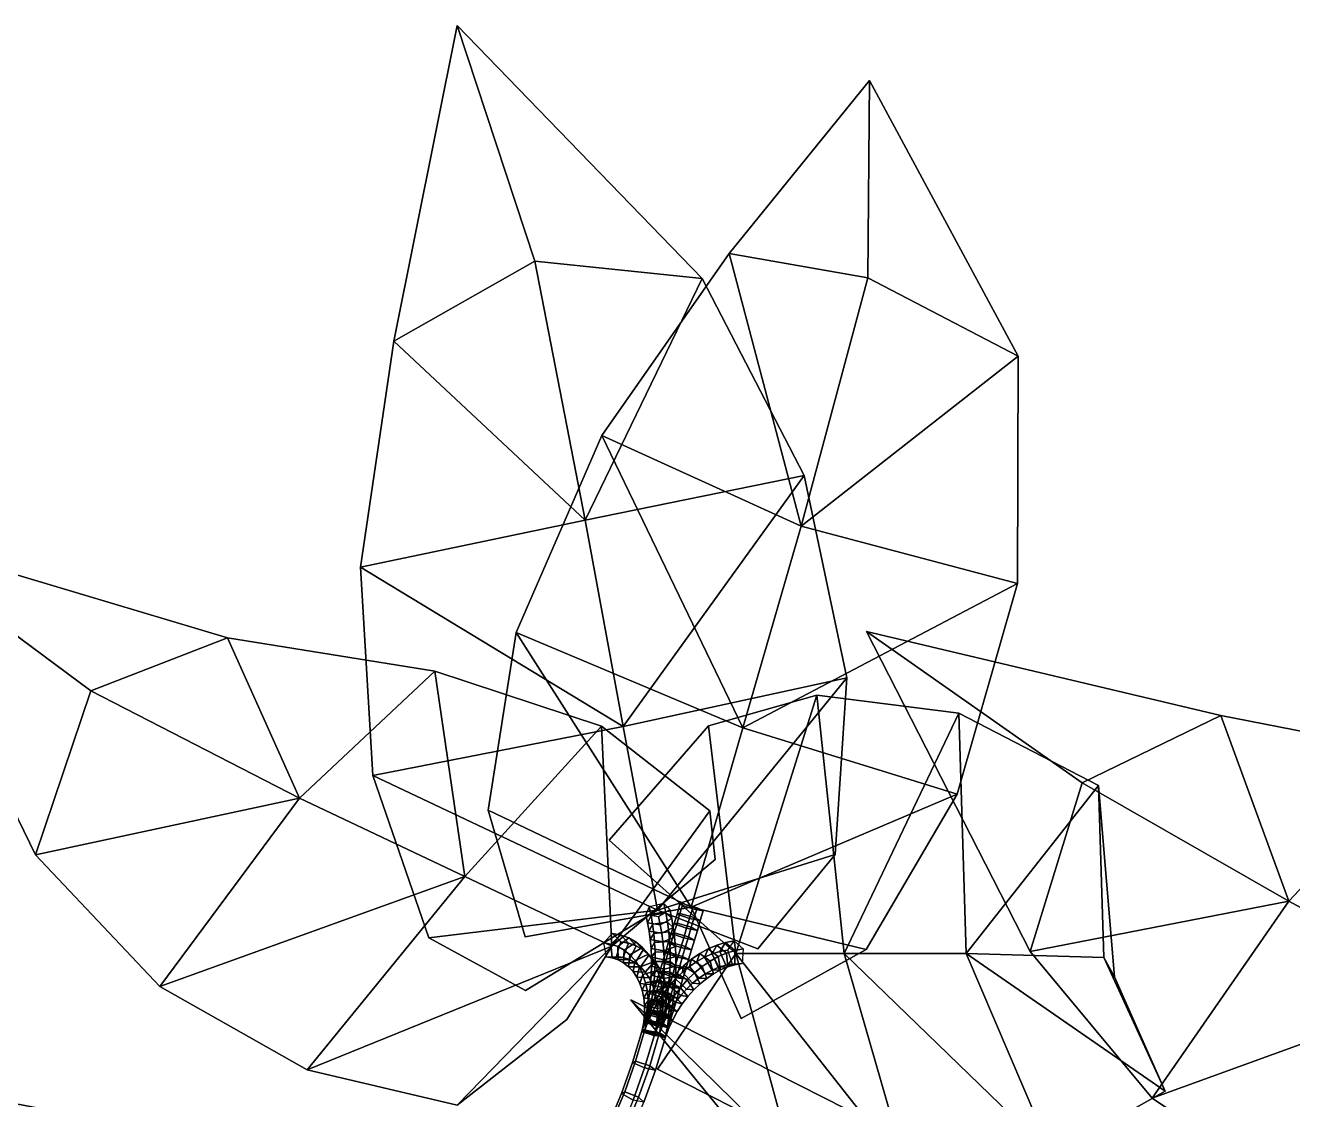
# Model space of a CAD drawing. Header units: metres. Extents: x -219 to 389, y -251 to 301.
# Drawn here: x 291.53 to 333.67, y -8.87 to 26.84 of the extents above; entities that cross this region are included whole.
import ezdxf

# ---------------------------------------------------------------- set-up
doc = ezdxf.new("R2010")
doc.units = ezdxf.units.M

msp = doc.modelspace()

# ---------------------------------------------------------------- linework, layer by layer
at = {"layer": 'Breeder_Leaf', "color": 3}
for points in [[(303.7785, 16.3461, 827.8901), (305.8876, 26.8389, 822.5728), (308.4679, 18.9995, 825.5256)], [(303.7785, 16.3461, 827.8901), (308.4679, 18.9995, 825.5256), (305.8876, 26.8389, 822.5728)], [(305.8876, 26.8389, 822.5728), (314.0344, 18.4225, 826.7437), (308.4679, 18.9995, 825.5256)], [(305.8876, 26.8389, 822.5728), (308.4679, 18.9995, 825.5256), (314.0344, 18.4225, 826.7437)], [(314.9283, 19.2554, 818.8758), (319.5945, 25.00522, 809.4956), (319.5358, 18.4436, 815.3073)], [(314.9283, 19.2554, 818.8758), (319.5358, 18.4436, 815.3073), (319.5945, 25.00522, 809.4956)], [(319.5945, 25.00522, 809.4956), (324.5415, 15.8378, 816.2844), (319.5358, 18.4436, 815.3073)], [(319.5945, 25.00522, 809.4956), (319.5358, 18.4436, 815.3073), (324.5415, 15.8378, 816.2844)], [(310.1415, 10.3914, 824.238), (303.7785, 16.3461, 827.8901), (308.4679, 18.9995, 825.5256)], [(310.1415, 10.3914, 824.238), (308.4679, 18.9995, 825.5256), (303.7785, 16.3461, 827.8901)], [(308.4679, 18.9995, 825.5256), (314.0344, 18.4225, 826.7437), (310.1415, 10.3914, 824.238)], [(308.4679, 18.9995, 825.5256), (310.1415, 10.3914, 824.238), (314.0344, 18.4225, 826.7437)], [(310.6967, 13.202, 821.0292), (314.9283, 19.2554, 818.8758), (317.3197, 10.1938, 817.6709)], [(310.6967, 13.202, 821.0292), (317.3197, 10.1938, 817.6709), (314.9283, 19.2554, 818.8758)], [(317.3197, 10.1938, 817.6709), (314.9283, 19.2554, 818.8758), (319.5358, 18.4436, 815.3073)], [(317.3197, 10.1938, 817.6709), (319.5358, 18.4436, 815.3073), (314.9283, 19.2554, 818.8758)], [(310.1415, 10.3914, 824.238), (314.0344, 18.4225, 826.7437), (317.4234, 11.8747, 824.9022)], [(310.1415, 10.3914, 824.238), (317.4234, 11.8747, 824.9022), (314.0344, 18.4225, 826.7437)], [(319.5358, 18.4436, 815.3073), (324.5415, 15.8378, 816.2844), (317.3197, 10.1938, 817.6709)], [(319.5358, 18.4436, 815.3073), (317.3197, 10.1938, 817.6709), (324.5415, 15.8378, 816.2844)], [(302.6713, 8.8301, 826.6774), (303.7785, 16.3461, 827.8901), (310.1415, 10.3914, 824.238)], [(302.6713, 8.8301, 826.6774), (310.1415, 10.3914, 824.238), (303.7785, 16.3461, 827.8901)], [(317.3197, 10.1938, 817.6709), (324.5415, 15.8378, 816.2844), (324.5158, 8.2894, 817.1632)], [(317.3197, 10.1938, 817.6709), (324.5158, 8.2894, 817.1632), (324.5415, 15.8378, 816.2844)], [(307.8476, 6.6586, 822.1202), (310.6967, 13.202, 821.0292), (315.3831, 3.4888, 819.1449)], [(307.8476, 6.6586, 822.1202), (315.3831, 3.4888, 819.1449), (310.6967, 13.202, 821.0292)], [(315.3831, 3.4888, 819.1449), (310.6967, 13.202, 821.0292), (317.3197, 10.1938, 817.6709)], [(315.3831, 3.4888, 819.1449), (317.3197, 10.1938, 817.6709), (310.6967, 13.202, 821.0292)], [(317.4234, 11.8747, 824.9022), (311.4112, 3.5311, 822.7538), (310.1415, 10.3914, 824.238)], [(317.4234, 11.8747, 824.9022), (310.1415, 10.3914, 824.238), (311.4112, 3.5311, 822.7538)], [(311.4112, 3.5311, 822.7538), (317.4234, 11.8747, 824.9022), (318.8418, 5.1548, 822.4122)], [(311.4112, 3.5311, 822.7538), (318.8418, 5.1548, 822.4122), (317.4234, 11.8747, 824.9022)], [(311.4112, 3.5311, 822.7538), (302.6713, 8.8301, 826.6774), (310.1415, 10.3914, 824.238)], [(311.4112, 3.5311, 822.7538), (310.1415, 10.3914, 824.238), (302.6713, 8.8301, 826.6774)], [(324.5158, 8.2894, 817.1632), (315.3831, 3.4888, 819.1449), (317.3197, 10.1938, 817.6709)], [(324.5158, 8.2894, 817.1632), (317.3197, 10.1938, 817.6709), (315.3831, 3.4888, 819.1449)], [(291.8701, -0.7359, 832.3632), (286.666, 9.9352, 833.7281), (293.7052, 4.7132, 833.6122)], [(291.8701, -0.7359, 832.3632), (293.7052, 4.7132, 833.6122), (286.666, 9.9352, 833.7281)], [(286.666, 9.9352, 833.7281), (298.2549, 6.4741, 836.6125), (293.7052, 4.7132, 833.6122)], [(286.666, 9.9352, 833.7281), (293.7052, 4.7132, 833.6122), (298.2549, 6.4741, 836.6125)], [(303.0839, 1.9054, 824.6767), (302.6713, 8.8301, 826.6774), (311.4112, 3.5311, 822.7538)], [(303.0839, 1.9054, 824.6767), (311.4112, 3.5311, 822.7538), (302.6713, 8.8301, 826.6774)], [(315.3831, 3.4888, 819.1449), (324.5158, 8.2894, 817.1632), (322.5163, 1.2805, 817.6589)], [(315.3831, 3.4888, 819.1449), (322.5163, 1.2805, 817.6589), (324.5158, 8.2894, 817.1632)], [(293.7052, 4.7132, 833.6122), (298.2549, 6.4741, 836.6125), (300.6485, 1.1443, 829.4157)], [(293.7052, 4.7132, 833.6122), (300.6485, 1.1443, 829.4157), (298.2549, 6.4741, 836.6125)], [(300.6485, 1.1443, 829.4157), (298.2549, 6.4741, 836.6125), (305.1473, 5.3687, 833.6088)], [(300.6485, 1.1443, 829.4157), (305.1473, 5.3687, 833.6088), (298.2549, 6.4741, 836.6125)], [(313.6662, -2.4726, 820.4716), (306.9159, 0.7477, 822.5975), (307.8476, 6.6586, 822.1202)], [(313.6662, -2.4726, 820.4716), (307.8476, 6.6586, 822.1202), (306.9159, 0.7477, 822.5975)], [(313.6662, -2.4726, 820.4716), (307.8476, 6.6586, 822.1202), (315.3831, 3.4888, 819.1449)], [(313.6662, -2.4726, 820.4716), (315.3831, 3.4888, 819.1449), (307.8476, 6.6586, 822.1202)], [(324.9369, -3.9489, 865.3333), (319.4962, 6.6897, 865.532), (326.6676, 1.656, 865.7924)], [(324.9369, -3.9489, 865.3333), (326.6676, 1.656, 865.7924), (319.4962, 6.6897, 865.532)], [(319.4962, 6.6897, 865.532), (331.2799, 3.8928, 868.3467), (326.6676, 1.656, 865.7924)], [(319.4962, 6.6897, 865.532), (326.6676, 1.656, 865.7924), (331.2799, 3.8928, 868.3467)], [(305.1473, 5.3687, 833.6088), (306.1426, -1.4538, 825.6816), (300.6485, 1.1443, 829.4157)], [(305.1473, 5.3687, 833.6088), (300.6485, 1.1443, 829.4157), (306.1426, -1.4538, 825.6816)], [(306.1426, -1.4538, 825.6816), (305.1473, 5.3687, 833.6088), (310.6807, 3.5444, 829.2015)], [(306.1426, -1.4538, 825.6816), (310.6807, 3.5444, 829.2015), (305.1473, 5.3687, 833.6088)], [(318.8418, 5.1548, 822.4122), (312.5435, -2.5735, 821.4501), (311.4112, 3.5311, 822.7538)], [(318.8418, 5.1548, 822.4122), (311.4112, 3.5311, 822.7538), (312.5435, -2.5735, 821.4501)], [(318.8418, 5.1548, 822.4122), (318.4542, -0.7252, 820.8676), (312.5435, -2.5735, 821.4501)], [(318.8418, 5.1548, 822.4122), (312.5435, -2.5735, 821.4501), (318.4542, -0.7252, 820.8676)], [(300.6485, 1.1443, 829.4157), (291.8701, -0.7359, 832.3632), (293.7052, 4.7132, 833.6122)], [(300.6485, 1.1443, 829.4157), (293.7052, 4.7132, 833.6122), (291.8701, -0.7359, 832.3632)], [(315.1572, -4.01572, 818.5531), (314.2406, 3.5482, 817.0031), (317.8403, 4.5738, 812.3101)], [(315.1572, -4.01572, 818.5531), (317.8403, 4.5738, 812.3101), (314.2406, 3.5482, 817.0031)], [(315.1572, -4.01572, 818.5531), (317.8403, 4.5738, 812.3101), (318.7533, -4.01784, 813.3266)], [(315.1572, -4.01572, 818.5531), (318.7533, -4.01784, 813.3266), (317.8403, 4.5738, 812.3101)], [(317.8403, 4.5738, 812.3101), (322.5664, 3.9716, 806.8855), (318.7533, -4.01784, 813.3266)], [(317.8403, 4.5738, 812.3101), (318.7533, -4.01784, 813.3266), (322.5664, 3.9716, 806.8855)], [(318.7533, -4.01784, 813.3266), (322.5664, 3.9716, 806.8855), (322.8117, -4.01583, 807.4607)], [(318.7533, -4.01784, 813.3266), (322.8117, -4.01583, 807.4607), (322.5664, 3.9716, 806.8855)], [(322.5664, 3.9716, 806.8855), (327.2113, 1.5736, 801.2409), (322.8117, -4.01583, 807.4607)], [(322.5664, 3.9716, 806.8855), (322.8117, -4.01583, 807.4607), (327.2113, 1.5736, 801.2409)], [(326.6676, 1.656, 865.7924), (331.2799, 3.8928, 868.3467), (333.5386, -2.2701, 861.801)], [(326.6676, 1.656, 865.7924), (333.5386, -2.2701, 861.801), (331.2799, 3.8928, 868.3467)], [(333.5386, -2.2701, 861.801), (331.2799, 3.8928, 868.3467), (338.0784, 2.5622, 865.2224)], [(333.5386, -2.2701, 861.801), (338.0784, 2.5622, 865.2224), (331.2799, 3.8928, 868.3467)], [(312.5435, -2.5735, 821.4501), (303.0839, 1.9054, 824.6767), (311.4112, 3.5311, 822.7538)], [(312.5435, -2.5735, 821.4501), (311.4112, 3.5311, 822.7538), (303.0839, 1.9054, 824.6767)], [(310.6807, 3.5444, 829.2015), (311.0331, -3.7748, 822.3733), (306.1426, -1.4538, 825.6816)], [(310.6807, 3.5444, 829.2015), (306.1426, -1.4538, 825.6816), (311.0331, -3.7748, 822.3733)], [(310.6807, 3.5444, 829.2015), (314.2831, 0.7273, 825.1768), (311.0331, -3.7748, 822.3733)], [(310.6807, 3.5444, 829.2015), (311.0331, -3.7748, 822.3733), (314.2831, 0.7273, 825.1768)], [(315.1572, -4.01572, 818.5531), (310.9461, -0.249, 818.4165), (314.2406, 3.5482, 817.0031)], [(315.1572, -4.01572, 818.5531), (314.2406, 3.5482, 817.0031), (310.9461, -0.249, 818.4165)], [(322.5163, 1.2805, 817.6589), (313.6662, -2.4726, 820.4716), (315.3831, 3.4888, 819.1449)], [(322.5163, 1.2805, 817.6589), (315.3831, 3.4888, 819.1449), (313.6662, -2.4726, 820.4716)], [(338.0784, 2.5622, 865.2224), (338.9533, -5.2066, 858.2041), (333.5386, -2.2701, 861.801)], [(338.0784, 2.5622, 865.2224), (333.5386, -2.2701, 861.801), (338.9533, -5.2066, 858.2041)], [(312.5435, -2.5735, 821.4501), (304.9445, -3.4905, 822.8177), (303.0839, 1.9054, 824.6767)], [(312.5435, -2.5735, 821.4501), (303.0839, 1.9054, 824.6767), (304.9445, -3.4905, 822.8177)], [(322.5163, 1.2805, 817.6589), (319.4817, -3.8828, 818.7734), (313.6662, -2.4726, 820.4716)], [(322.5163, 1.2805, 817.6589), (313.6662, -2.4726, 820.4716), (319.4817, -3.8828, 818.7734)], [(322.8117, -4.01583, 807.4607), (327.2113, 1.5736, 801.2409), (327.3876, -4.146, 799.8712)], [(322.8117, -4.01583, 807.4607), (327.3876, -4.146, 799.8712), (327.2113, 1.5736, 801.2409)], [(333.5386, -2.2701, 861.801), (324.9369, -3.9489, 865.3333), (326.6676, 1.656, 865.7924)], [(333.5386, -2.2701, 861.801), (326.6676, 1.656, 865.7924), (324.9369, -3.9489, 865.3333)], [(327.2113, 1.5736, 801.2409), (327.7419, -4.7851, 791.1362), (327.3876, -4.146, 799.8712)], [(327.2113, 1.5736, 801.2409), (327.3876, -4.146, 799.8712), (327.7419, -4.7851, 791.1362)], [(295.999, -5.1142, 827.5706), (291.8701, -0.7359, 832.3632), (300.6485, 1.1443, 829.4157)], [(295.999, -5.1142, 827.5706), (300.6485, 1.1443, 829.4157), (291.8701, -0.7359, 832.3632)], [(306.1426, -1.4538, 825.6816), (295.999, -5.1142, 827.5706), (300.6485, 1.1443, 829.4157)], [(306.1426, -1.4538, 825.6816), (300.6485, 1.1443, 829.4157), (295.999, -5.1142, 827.5706)], [(313.6662, -2.4726, 820.4716), (308.1472, -3.4624, 819.7639), (306.9159, 0.7477, 822.5975)], [(313.6662, -2.4726, 820.4716), (306.9159, 0.7477, 822.5975), (308.1472, -3.4624, 819.7639)], [(311.0331, -3.7748, 822.3733), (314.2831, 0.7273, 825.1768), (314.4599, -0.8865, 820.6288)], [(311.0331, -3.7748, 822.3733), (314.4599, -0.8865, 820.6288), (314.2831, 0.7273, 825.1768)], [(312.5435, -2.5735, 821.4501), (318.4542, -0.7252, 820.8676), (315.8865, -3.8606, 818.2413)], [(312.5435, -2.5735, 821.4501), (315.8865, -3.8606, 818.2413), (318.4542, -0.7252, 820.8676)], [(300.8997, -7.8759, 823.0449), (295.999, -5.1142, 827.5706), (306.1426, -1.4538, 825.6816)], [(300.8997, -7.8759, 823.0449), (306.1426, -1.4538, 825.6816), (295.999, -5.1142, 827.5706)], [(311.0331, -3.7748, 822.3733), (300.8997, -7.8759, 823.0449), (306.1426, -1.4538, 825.6816)], [(311.0331, -3.7748, 822.3733), (306.1426, -1.4538, 825.6816), (300.8997, -7.8759, 823.0449)], [(313.6662, -2.4726, 820.4716), (319.4817, -3.8828, 818.7734), (315.3251, -6.1787, 817.8944)], [(313.6662, -2.4726, 820.4716), (315.3251, -6.1787, 817.8944), (319.4817, -3.8828, 818.7734)], [(328.9961, -8.8179, 860.9739), (324.9369, -3.9489, 865.3333), (333.5386, -2.2701, 861.801)], [(328.9961, -8.8179, 860.9739), (333.5386, -2.2701, 861.801), (324.9369, -3.9489, 865.3333)], [(338.9533, -5.2066, 858.2041), (328.9961, -8.8179, 860.9739), (333.5386, -2.2701, 861.801)], [(338.9533, -5.2066, 858.2041), (333.5386, -2.2701, 861.801), (328.9961, -8.8179, 860.9739)], [(312.5435, -2.5735, 821.4501), (308.1575, -5.2491, 819.0955), (304.9445, -3.4905, 822.8177)], [(312.5435, -2.5735, 821.4501), (304.9445, -3.4905, 822.8177), (308.1575, -5.2491, 819.0955)], [(311.0331, -3.7748, 822.3733), (305.8838, -9.05663, 819.9147), (300.8997, -7.8759, 823.0449)], [(311.0331, -3.7748, 822.3733), (300.8997, -7.8759, 823.0449), (305.8838, -9.05663, 819.9147)], [(311.0331, -3.7748, 822.3733), (309.5325, -6.2075, 817.4978), (305.8838, -9.05663, 819.9147)], [(311.0331, -3.7748, 822.3733), (305.8838, -9.05663, 819.9147), (309.5325, -6.2075, 817.4978)], [(315.1572, -4.01572, 818.5531), (316.7928, -10.00413, 818.9479), (312.5469, -7.8619, 819.7867)], [(315.1572, -4.01572, 818.5531), (312.5469, -7.8619, 819.7867), (316.7928, -10.00413, 818.9479)], [(320.8367, -11.2359, 814.5614), (315.1572, -4.01572, 818.5531), (318.7533, -4.01784, 813.3266)], [(320.8367, -11.2359, 814.5614), (318.7533, -4.01784, 813.3266), (315.1572, -4.01572, 818.5531)], [(320.8367, -11.2359, 814.5614), (316.7928, -10.00413, 818.9479), (315.1572, -4.01572, 818.5531)], [(320.8367, -11.2359, 814.5614), (315.1572, -4.01572, 818.5531), (316.7928, -10.00413, 818.9479)], [(325.6717, -10.7066, 809.1105), (318.7533, -4.01784, 813.3266), (322.8117, -4.01583, 807.4607)], [(325.6717, -10.7066, 809.1105), (322.8117, -4.01583, 807.4607), (318.7533, -4.01784, 813.3266)], [(318.7533, -4.01784, 813.3266), (325.6717, -10.7066, 809.1105), (320.8367, -11.2359, 814.5614)], [(318.7533, -4.01784, 813.3266), (320.8367, -11.2359, 814.5614), (325.6717, -10.7066, 809.1105)], [(327.3876, -4.146, 799.8712), (329.4283, -8.5898, 802.8528), (322.8117, -4.01583, 807.4607)], [(327.3876, -4.146, 799.8712), (322.8117, -4.01583, 807.4607), (329.4283, -8.5898, 802.8528)], [(322.8117, -4.01583, 807.4607), (329.4283, -8.5898, 802.8528), (325.6717, -10.7066, 809.1105)], [(322.8117, -4.01583, 807.4607), (325.6717, -10.7066, 809.1105), (329.4283, -8.5898, 802.8528)], [(327.7419, -4.7851, 791.1362), (329.4283, -8.5898, 802.8528), (327.3876, -4.146, 799.8712)], [(327.7419, -4.7851, 791.1362), (327.3876, -4.146, 799.8712), (329.4283, -8.5898, 802.8528)], [(333.7917, -12.03244, 856.6388), (328.9961, -8.8179, 860.9739), (338.9533, -5.2066, 858.2041)], [(333.7917, -12.03244, 856.6388), (338.9533, -5.2066, 858.2041), (328.9961, -8.8179, 860.9739)]]:
    msp.add_3dface(points, dxfattribs=at)
at = {"layer": 'Breeder_Petiole', "color": 3}
for points in [[(312.3318, -2.7491, 820.9799), (312.2672, -2.4608, 821.1447), (312.1577, -2.7213, 821.5574), (312.2188, -2.9924, 821.402)], [(312.824, -2.6604, 820.977), (312.756, -2.3549, 821.1512), (312.2672, -2.4608, 821.1447), (312.3318, -2.7491, 820.9799)], [(313.0198, -2.848, 821.3972), (312.953, -2.549, 821.5679), (312.756, -2.3549, 821.1512), (312.824, -2.6604, 820.977)], [(313.2932, -2.6826, 820.1348), (313.39, -2.36, 820.1663), (313.2931, -2.3787, 820.6566), (313.1963, -2.7013, 820.6252)], [(313.1963, -2.7013, 820.6252), (313.2931, -2.3787, 820.6566), (313.7084, -2.5263, 820.893), (313.6116, -2.8489, 820.8616)], [(313.7692, -2.8185, 820.0637), (313.866, -2.4959, 820.0951), (313.39, -2.36, 820.1663), (313.2932, -2.6826, 820.1348)], [(313.6116, -2.8489, 820.8616), (313.7084, -2.5263, 820.893), (314.0678, -2.5999, 820.5407), (313.971, -2.9225, 820.5093)], [(313.971, -2.9225, 820.5093), (314.0678, -2.5999, 820.5407), (313.866, -2.4959, 820.0951), (313.7692, -2.8185, 820.0637)], [(312.2188, -2.9924, 821.402), (312.1577, -2.7213, 821.5574), (312.5777, -2.7789, 821.8228), (312.6401, -3.0564, 821.6639)], [(312.3842, -3.04456, 820.8236), (312.3318, -2.7491, 820.9799), (312.2188, -2.9924, 821.402), (312.2684, -3.2703, 821.2546)], [(312.8791, -2.9733, 820.8117), (312.824, -2.6604, 820.977), (312.3318, -2.7491, 820.9799), (312.3842, -3.04456, 820.8236)], [(312.6401, -3.0564, 821.6639), (312.5777, -2.7789, 821.8228), (312.953, -2.549, 821.5679), (313.0198, -2.848, 821.3972)], [(312.6907, -3.3407, 821.5132), (312.6401, -3.0564, 821.6639), (313.0198, -2.848, 821.3972), (313.0738, -3.1545, 821.2353)], [(313.0738, -3.1545, 821.2353), (313.0198, -2.848, 821.3972), (312.824, -2.6604, 820.977), (312.8791, -2.9733, 820.8117)], [(313.1964, -3.00529, 820.1034), (313.2932, -2.6826, 820.1348), (313.1963, -2.7013, 820.6252), (313.0995, -3.02397, 820.5938)], [(313.0995, -3.02397, 820.5938), (313.1963, -2.7013, 820.6252), (313.6116, -2.8489, 820.8616), (313.5148, -3.1716, 820.8301)], [(313.6724, -3.1411, 820.0322), (313.7692, -2.8185, 820.0637), (313.2932, -2.6826, 820.1348), (313.1964, -3.00529, 820.1034)], [(313.5148, -3.1716, 820.8301), (313.6116, -2.8489, 820.8616), (313.971, -2.9225, 820.5093), (313.8742, -3.2451, 820.4778)], [(313.8742, -3.2451, 820.4778), (313.971, -2.9225, 820.5093), (313.7692, -2.8185, 820.0637), (313.6724, -3.1411, 820.0322)], [(311.3312, -3.4015, 822.054), (311.0553, -3.3516, 822.322), (310.7568, -3.6622, 822.0679), (310.9981, -3.7032, 821.8345)], [(311.5863, -3.6685, 822.3913), (311.3233, -3.6219, 822.6465), (311.0553, -3.3516, 822.322), (311.3312, -3.4015, 822.054)], [(312.2684, -3.2703, 821.2546), (312.2188, -2.9924, 821.402), (312.6401, -3.0564, 821.6639), (312.6907, -3.3407, 821.5132)], [(312.424, -3.3464, 820.6762), (312.3842, -3.04456, 820.8236), (312.2684, -3.2703, 821.2546), (312.3063, -3.5542, 821.1157)], [(312.3063, -3.5542, 821.1157), (312.2684, -3.2703, 821.2546), (312.6907, -3.3407, 821.5132), (312.7294, -3.6314, 821.371)], [(312.4513, -3.6539, 820.538), (312.424, -3.3464, 820.6762), (312.3063, -3.5542, 821.1157), (312.3324, -3.8435, 820.9853)], [(312.9209, -3.2931, 820.6559), (312.8791, -2.9733, 820.8117), (312.3842, -3.04456, 820.8236), (312.424, -3.3464, 820.6762)], [(312.9494, -3.6189, 820.5099), (312.9209, -3.2931, 820.6559), (312.424, -3.3464, 820.6762), (312.4513, -3.6539, 820.538)], [(312.7294, -3.6314, 821.371), (312.6907, -3.3407, 821.5132), (313.0738, -3.1545, 821.2353), (313.1149, -3.4676, 821.0826)], [(313.1149, -3.4676, 821.0826), (313.0738, -3.1545, 821.2353), (312.8791, -2.9733, 820.8117), (312.9209, -3.2931, 820.6559)], [(313.0027, -3.6505, 820.0405), (313.0995, -3.3278, 820.072), (313.0027, -3.3465, 820.5623), (312.9059, -3.6692, 820.5309)], [(312.9059, -3.6692, 820.5309), (313.0027, -3.3465, 820.5623), (313.418, -3.4942, 820.7987), (313.3212, -3.8168, 820.7673)], [(313.143, -3.7866, 820.9395), (313.1149, -3.4676, 821.0826), (312.9209, -3.2931, 820.6559), (312.9494, -3.6189, 820.5099)], [(313.0995, -3.3278, 820.072), (313.1964, -3.00529, 820.1034), (313.0995, -3.02397, 820.5938), (313.0027, -3.3465, 820.5623)], [(313.0027, -3.3465, 820.5623), (313.0995, -3.02397, 820.5938), (313.5148, -3.1716, 820.8301), (313.418, -3.4942, 820.7987)], [(313.4788, -3.7864, 819.9694), (313.5756, -3.4637, 820.0008), (313.0995, -3.3278, 820.072), (313.0027, -3.6505, 820.0405)], [(313.5756, -3.4637, 820.0008), (313.6724, -3.1411, 820.0322), (313.1964, -3.00529, 820.1034), (313.0995, -3.3278, 820.072)], [(313.418, -3.4942, 820.7987), (313.5148, -3.1716, 820.8301), (313.8742, -3.2451, 820.4778), (313.7774, -3.5677, 820.4464)], [(313.7774, -3.5677, 820.4464), (313.8742, -3.2451, 820.4778), (313.6724, -3.1411, 820.0322), (313.5756, -3.4637, 820.0008)], [(310.9981, -3.7032, 821.8345), (310.7568, -3.6622, 822.0679), (310.8375, -4.1274, 822.233), (311.0442, -4.1594, 822.0341)], [(311.592, -3.4964, 821.783), (311.3312, -3.4015, 822.054), (310.9981, -3.7032, 821.8345), (311.2265, -3.7835, 821.5982)], [(311.2265, -3.7835, 821.5982), (310.9981, -3.7032, 821.8345), (311.0442, -4.1594, 822.0341), (311.2402, -4.2251, 821.8326)], [(311.4063, -4.144, 822.3788), (311.1866, -4.1086, 822.5906), (311.3233, -3.6219, 822.6465), (311.5863, -3.6685, 822.3913)], [(311.8339, -3.6349, 821.5132), (311.592, -3.4964, 821.783), (311.2265, -3.7835, 821.5982), (311.4386, -3.9019, 821.3627)], [(311.4386, -3.9019, 821.3627), (311.2265, -3.7835, 821.5982), (311.2402, -4.2251, 821.8326), (311.4225, -4.3234, 821.6315)], [(311.835, -3.758, 822.1332), (311.5863, -3.6685, 822.3913), (311.3312, -3.4015, 822.054), (311.592, -3.4964, 821.783)], [(311.6143, -4.2151, 822.1644), (311.4063, -4.144, 822.3788), (311.5863, -3.6685, 822.3913), (311.835, -3.758, 822.1332)], [(312.053, -3.815, 821.2485), (311.8339, -3.6349, 821.5132), (311.4386, -3.9019, 821.3627), (311.631, -4.05664, 821.1315)], [(312.0658, -3.889, 821.8762), (311.835, -3.758, 822.1332), (311.592, -3.4964, 821.783), (311.8339, -3.6349, 821.5132)], [(311.8076, -4.3209, 821.9504), (311.6143, -4.2151, 822.1644), (311.835, -3.758, 822.1332), (312.0658, -3.889, 821.8762)], [(312.275, -4.05963, 821.624), (312.0658, -3.889, 821.8762), (311.8339, -3.6349, 821.5132), (312.053, -3.815, 821.2485)], [(312.3324, -3.8435, 820.9853), (312.3063, -3.5542, 821.1157), (312.7294, -3.6314, 821.371), (312.7559, -3.9275, 821.2378)], [(312.466, -3.9665, 820.4094), (312.4513, -3.6539, 820.538), (312.3324, -3.8435, 820.9853), (312.3466, -4.1376, 820.864)], [(312.9646, -3.95, 820.374), (312.9494, -3.6189, 820.5099), (312.4513, -3.6539, 820.538), (312.466, -3.9665, 820.4094)], [(312.7559, -3.9275, 821.2378), (312.7294, -3.6314, 821.371), (313.1149, -3.4676, 821.0826), (313.143, -3.7866, 820.9395)], [(312.7703, -4.2284, 821.1137), (312.7559, -3.9275, 821.2378), (313.143, -3.7866, 820.9395), (313.158, -4.1107, 820.8063)], [(312.9059, -3.9731, 820.0091), (313.0027, -3.6505, 820.0405), (312.9059, -3.6692, 820.5309), (312.8091, -3.9918, 820.4995)], [(312.8091, -3.9918, 820.4995), (312.9059, -3.6692, 820.5309), (313.3212, -3.8168, 820.7673), (313.2244, -4.1394, 820.7358)], [(313.382, -4.109, 819.9379), (313.4788, -3.7864, 819.9694), (313.0027, -3.6505, 820.0405), (312.9059, -3.9731, 820.0091)], [(313.158, -4.1107, 820.8063), (313.143, -3.7866, 820.9395), (312.9494, -3.6189, 820.5099), (312.9646, -3.95, 820.374)], [(313.3212, -3.8168, 820.7673), (313.418, -3.4942, 820.7987), (313.7774, -3.5677, 820.4464), (313.6806, -3.8903, 820.415)], [(313.5838, -4.2129, 820.3835), (313.6806, -3.8903, 820.415), (313.4788, -3.7864, 819.9694), (313.382, -4.109, 819.9379)], [(313.6806, -3.8903, 820.415), (313.7774, -3.5677, 820.4464), (313.5756, -3.4637, 820.0008), (313.4788, -3.7864, 819.9694)], [(314.1098, -4.1371, 818.8591), (314.3662, -4.02822, 818.6673), (314.5231, -3.7369, 819.0424), (314.2367, -3.8604, 819.256)], [(314.2367, -3.8604, 819.256), (314.5231, -3.7369, 819.0424), (314.8438, -4.00009, 819.3218), (314.5686, -4.1181, 819.5272)], [(314.3662, -4.02822, 818.6673), (314.6241, -3.9499, 818.4628), (314.8113, -3.6476, 818.8146), (314.5231, -3.7369, 819.0424)], [(314.5231, -3.7369, 819.0424), (314.8113, -3.6476, 818.8146), (315.1207, -3.9149, 819.1027), (314.8438, -4.00009, 819.3218)], [(314.6241, -3.9499, 818.4628), (314.881, -3.9031, 818.2477), (315.0984, -3.5934, 818.5748), (314.8113, -3.6476, 818.8146)], [(314.8113, -3.6476, 818.8146), (315.0984, -3.5934, 818.5748), (315.3966, -3.8634, 818.8721), (315.1207, -3.9149, 819.1027)], [(311.0442, -4.1594, 822.0341), (310.8375, -4.1274, 822.233), (311.1866, -4.1086, 822.5906), (311.4063, -4.144, 822.3788)], [(311.2402, -4.2251, 821.8326), (311.0442, -4.1594, 822.0341), (311.4063, -4.144, 822.3788), (311.6143, -4.2151, 822.1644)], [(311.631, -4.05664, 821.1315), (311.4386, -3.9019, 821.3627), (311.4225, -4.3234, 821.6315), (311.5883, -4.4528, 821.4337)], [(311.8011, -4.2453, 820.9081), (311.631, -4.05664, 821.1315), (311.5883, -4.4528, 821.4337), (311.7351, -4.6115, 821.2424)], [(312.2462, -4.03381, 820.993), (312.053, -3.815, 821.2485), (311.631, -4.05664, 821.1315), (311.8011, -4.2453, 820.9081)], [(312.4106, -4.2881, 820.7505), (312.2462, -4.03381, 820.993), (311.8011, -4.2453, 820.9081), (311.946, -4.4652, 820.6959)], [(311.9834, -4.4598, 821.7402), (311.8076, -4.3209, 821.9504), (312.0658, -3.889, 821.8762), (312.275, -4.05963, 821.624)], [(312.1389, -4.6296, 821.537), (311.9834, -4.4598, 821.7402), (312.275, -4.05963, 821.624), (312.4595, -4.2672, 821.3806)], [(312.4595, -4.2672, 821.3806), (312.275, -4.05963, 821.624), (312.053, -3.815, 821.2485), (312.2462, -4.03381, 820.993)], [(312.6166, -4.5087, 821.1493), (312.4595, -4.2672, 821.3806), (312.2462, -4.03381, 820.993), (312.4106, -4.2881, 820.7505)], [(312.3466, -4.1376, 820.864), (312.3324, -3.8435, 820.9853), (312.7559, -3.9275, 821.2378), (312.7703, -4.2284, 821.1137)], [(312.4681, -4.2833, 820.2907), (312.466, -3.9665, 820.4094), (312.3466, -4.1376, 820.864), (312.3489, -4.4356, 820.752)], [(312.3489, -4.4356, 820.752), (312.3466, -4.1376, 820.864), (312.7703, -4.2284, 821.1137), (312.7725, -4.5334, 820.9992)], [(312.9664, -4.2855, 820.2486), (312.9646, -3.95, 820.374), (312.466, -3.9665, 820.4094), (312.4681, -4.2833, 820.2907)], [(312.8091, -4.2957, 819.9777), (312.9059, -3.9731, 820.0091), (312.8091, -3.9918, 820.4995), (312.7123, -4.3144, 820.468)], [(312.7123, -4.3144, 820.468), (312.8091, -3.9918, 820.4995), (313.2244, -4.1394, 820.7358), (313.1276, -4.462, 820.7044)], [(312.7725, -4.5334, 820.9992), (312.7703, -4.2284, 821.1137), (313.158, -4.1107, 820.8063), (313.1599, -4.4393, 820.6834)], [(313.2852, -4.4316, 819.9065), (313.382, -4.109, 819.9379), (312.9059, -3.9731, 820.0091), (312.8091, -4.2957, 819.9777)], [(313.1599, -4.4393, 820.6834), (313.158, -4.1107, 820.8063), (312.9646, -3.95, 820.374), (312.9664, -4.2855, 820.2486)], [(313.1276, -4.462, 820.7044), (313.2244, -4.1394, 820.7358), (313.5838, -4.2129, 820.3835), (313.487, -4.5355, 820.3521)], [(313.2244, -4.1394, 820.7358), (313.3212, -3.8168, 820.7673), (313.6806, -3.8903, 820.415), (313.5838, -4.2129, 820.3835)], [(313.487, -4.5355, 820.3521), (313.5838, -4.2129, 820.3835), (313.382, -4.109, 819.9379), (313.2852, -4.4316, 819.9065)], [(313.3736, -4.6361, 819.3412), (313.6111, -4.4425, 819.1977), (313.6801, -4.2051, 819.6324), (313.4153, -4.4228, 819.7917)], [(313.4153, -4.4228, 819.7917), (313.6801, -4.2051, 819.6324), (314.0336, -4.4481, 819.8895), (313.779, -4.6569, 820.043)], [(313.6111, -4.4425, 819.1977), (313.8573, -4.2757, 819.0365), (313.9548, -4.01703, 819.4533), (313.6801, -4.2051, 819.6324)], [(313.6801, -4.2051, 819.6324), (313.9548, -4.01703, 819.4533), (314.2977, -4.268, 819.7171), (314.0336, -4.4481, 819.8895)], [(313.8573, -4.2757, 819.0365), (314.1098, -4.1371, 818.8591), (314.2367, -3.8604, 819.256), (313.9548, -4.01703, 819.4533)], [(314.1389, -4.689, 819.0389), (314.3621, -4.5684, 818.8814), (314.1098, -4.1371, 818.8591), (313.8573, -4.2757, 819.0365)], [(313.9548, -4.01703, 819.4533), (314.2367, -3.8604, 819.256), (314.5686, -4.1181, 819.5272), (314.2977, -4.268, 819.7171)], [(314.3621, -4.5684, 818.8814), (314.5886, -4.474, 818.7113), (314.3662, -4.02822, 818.6673), (314.1098, -4.1371, 818.8591)], [(314.2977, -4.268, 819.7171), (314.5686, -4.1181, 819.5272), (314.6473, -4.5623, 819.2922), (314.4131, -4.6896, 819.4571)], [(314.5886, -4.474, 818.7113), (314.8162, -4.4068, 818.5302), (314.6241, -3.9499, 818.4628), (314.3662, -4.02822, 818.6673)], [(314.5686, -4.1181, 819.5272), (314.8438, -4.00009, 819.3218), (314.8849, -4.4625, 819.1141), (314.6473, -4.5623, 819.2922)], [(314.8162, -4.4068, 818.5302), (315.0427, -4.3673, 818.3398), (314.881, -3.9031, 818.2477), (314.6241, -3.9499, 818.4628)], [(314.8438, -4.00009, 819.3218), (315.1207, -3.9149, 819.1027), (315.1238, -4.3911, 818.9242), (314.8849, -4.4625, 819.1141)], [(315.1207, -3.9149, 819.1027), (315.3966, -3.8634, 818.8721), (315.3616, -4.3489, 818.7246), (315.1238, -4.3911, 818.9242)], [(311.4225, -4.3234, 821.6315), (311.2402, -4.2251, 821.8326), (311.6143, -4.2151, 822.1644), (311.8076, -4.3209, 821.9504)], [(311.5883, -4.4528, 821.4337), (311.4225, -4.3234, 821.6315), (311.8076, -4.3209, 821.9504), (311.9834, -4.4598, 821.7402)], [(311.7351, -4.6115, 821.2424), (311.5883, -4.4528, 821.4337), (311.9834, -4.4598, 821.7402), (312.1389, -4.6296, 821.537)], [(311.946, -4.4652, 820.6959), (311.8011, -4.2453, 820.9081), (311.7351, -4.6115, 821.2424), (311.8607, -4.797, 821.0603)], [(311.8607, -4.797, 821.0603), (311.7351, -4.6115, 821.2424), (312.1389, -4.6296, 821.537), (312.2717, -4.8279, 821.3436)], [(312.0638, -4.713, 820.4979), (311.946, -4.4652, 820.6959), (311.8607, -4.797, 821.0603), (311.9633, -5.00651, 820.8903)], [(312.5435, -4.5741, 820.5248), (312.4106, -4.2881, 820.7505), (311.946, -4.4652, 820.6959), (312.0638, -4.713, 820.4979)], [(312.6432, -4.8875, 820.319), (312.5435, -4.5741, 820.5248), (312.0638, -4.713, 820.4979), (312.1526, -4.9849, 820.3173)], [(312.2717, -4.8279, 821.3436), (312.1389, -4.6296, 821.537), (312.4595, -4.2672, 821.3806), (312.6166, -4.5087, 821.1493)], [(312.3799, -5.05174, 821.1632), (312.2717, -4.8279, 821.3436), (312.6166, -4.5087, 821.1493), (312.744, -4.7804, 820.9339)], [(312.4342, -4.9264, 820.0841), (312.4575, -4.6035, 820.1822), (312.3393, -4.7369, 820.6495), (312.3177, -5.04083, 820.5569)], [(312.4575, -4.6035, 820.1822), (312.4681, -4.2833, 820.2907), (312.3489, -4.4356, 820.752), (312.3393, -4.7369, 820.6495)], [(312.3393, -4.7369, 820.6495), (312.3489, -4.4356, 820.752), (312.7725, -4.5334, 820.9992), (312.7625, -4.8418, 820.8945)], [(312.744, -4.7804, 820.9339), (312.6166, -4.5087, 821.1493), (312.4106, -4.2881, 820.7505), (312.5435, -4.5741, 820.5248)], [(312.9298, -4.9666, 820.0305), (312.9548, -4.6247, 820.134), (312.4575, -4.6035, 820.1822), (312.4342, -4.9264, 820.0841)], [(312.9548, -4.6247, 820.134), (312.9664, -4.2855, 820.2486), (312.4681, -4.2833, 820.2907), (312.4575, -4.6035, 820.1822)], [(312.6155, -4.9409, 819.9148), (312.7123, -4.6183, 819.9462), (312.6155, -4.637, 820.4366), (312.5187, -4.9596, 820.4052)], [(312.8396, -5.07841, 820.7375), (312.744, -4.7804, 820.9339), (312.5435, -4.5741, 820.5248), (312.6432, -4.8875, 820.319)], [(312.7123, -4.6183, 819.9462), (312.8091, -4.2957, 819.9777), (312.7123, -4.3144, 820.468), (312.6155, -4.637, 820.4366)], [(312.6155, -4.637, 820.4366), (312.7123, -4.3144, 820.468), (313.1276, -4.462, 820.7044), (313.0308, -4.7846, 820.673)], [(313.0916, -5.07685, 819.8436), (313.1884, -4.7542, 819.8751), (312.7123, -4.6183, 819.9462), (312.6155, -4.9409, 819.9148)], [(313.1884, -4.7542, 819.8751), (313.2852, -4.4316, 819.9065), (312.8091, -4.2957, 819.9777), (312.7123, -4.6183, 819.9462)], [(312.7625, -4.8418, 820.8945), (312.7725, -4.5334, 820.9992), (313.1599, -4.4393, 820.6834), (313.1487, -4.7714, 820.5711)], [(313.1243, -5.1062, 820.4696), (313.1487, -4.7714, 820.5711), (312.9548, -4.6247, 820.134), (312.9298, -4.9666, 820.0305)], [(313.1487, -4.7714, 820.5711), (313.1599, -4.4393, 820.6834), (312.9664, -4.2855, 820.2486), (312.9548, -4.6247, 820.134)], [(313.0308, -4.7846, 820.673), (313.1276, -4.462, 820.7044), (313.487, -4.5355, 820.3521), (313.3902, -4.8581, 820.3207)], [(313.1471, -4.8544, 819.4656), (313.3736, -4.6361, 819.3412), (313.4153, -4.4228, 819.7917), (313.163, -4.6682, 819.9295)], [(313.163, -4.6682, 819.9295), (313.4153, -4.4228, 819.7917), (313.779, -4.6569, 820.043), (313.5363, -4.8922, 820.1758)], [(313.3902, -4.8581, 820.3207), (313.487, -4.5355, 820.3521), (313.2852, -4.4316, 819.9065), (313.1884, -4.7542, 819.8751)], [(313.711, -5.00396, 819.3099), (313.9212, -4.8346, 819.1821), (313.6111, -4.4425, 819.1977), (313.3736, -4.6361, 819.3412)], [(313.9212, -4.8346, 819.1821), (314.1389, -4.689, 819.0389), (313.8573, -4.2757, 819.0365), (313.6111, -4.4425, 819.1977)], [(313.779, -4.6569, 820.043), (314.0336, -4.4481, 819.8895), (314.1848, -4.8431, 819.6071), (313.9645, -5.02148, 819.7407)], [(314.0336, -4.4481, 819.8895), (314.2977, -4.268, 819.7171), (314.4131, -4.6896, 819.4571), (314.1848, -4.8431, 819.6071)], [(314.4131, -4.6896, 819.4571), (314.6473, -4.5623, 819.2922), (314.3621, -4.5684, 818.8814), (314.1389, -4.689, 819.0389)], [(314.6473, -4.5623, 819.2922), (314.8849, -4.4625, 819.1141), (314.5886, -4.474, 818.7113), (314.3621, -4.5684, 818.8814)], [(314.8849, -4.4625, 819.1141), (315.1238, -4.3911, 818.9242), (314.8162, -4.4068, 818.5302), (314.5886, -4.474, 818.7113)], [(315.1238, -4.3911, 818.9242), (315.3616, -4.3489, 818.7246), (315.0427, -4.3673, 818.3398), (314.8162, -4.4068, 818.5302)], [(311.9633, -5.00651, 820.8903), (311.8607, -4.797, 821.0603), (312.2717, -4.8279, 821.3436), (312.3799, -5.05174, 821.1632)], [(312.1526, -4.9849, 820.3173), (312.0638, -4.713, 820.4979), (311.9633, -5.00651, 820.8903), (312.0412, -5.2368, 820.7347)], [(312.0412, -5.2368, 820.7347), (311.9633, -5.00651, 820.8903), (312.3799, -5.05174, 821.1632), (312.4619, -5.2975, 820.9984)], [(312.2111, -5.2768, 820.1567), (312.1526, -4.9849, 820.3173), (312.0412, -5.2368, 820.7347), (312.0934, -5.4846, 820.5962)], [(312.708, -5.2235, 820.1365), (312.6432, -4.8875, 820.319), (312.1526, -4.9849, 820.3173), (312.2111, -5.2768, 820.1567)], [(312.3984, -5.2512, 819.9967), (312.4342, -4.9264, 820.0841), (312.3177, -5.04083, 820.5569), (312.2844, -5.3465, 820.4743)], [(312.2844, -5.3465, 820.4743), (312.3177, -5.04083, 820.5569), (312.7404, -5.1528, 820.7999), (312.7061, -5.4656, 820.7155)], [(312.3177, -5.04083, 820.5569), (312.3393, -4.7369, 820.6495), (312.7625, -4.8418, 820.8945), (312.7404, -5.1528, 820.7999)], [(312.4619, -5.2975, 820.9984), (312.3799, -5.05174, 821.1632), (312.744, -4.7804, 820.9339), (312.8396, -5.07841, 820.7375)], [(312.8915, -5.3106, 819.9382), (312.9298, -4.9666, 820.0305), (312.4342, -4.9264, 820.0841), (312.3984, -5.2512, 819.9967)], [(312.5187, -5.2635, 819.8834), (312.6155, -4.9409, 819.9148), (312.5187, -4.9596, 820.4052), (312.4219, -5.2822, 820.3737)], [(312.4219, -5.2822, 820.3737), (312.5187, -4.9596, 820.4052), (312.934, -5.1072, 820.6415), (312.8372, -5.4298, 820.6101)], [(312.5187, -4.9596, 820.4052), (312.6155, -4.637, 820.4366), (313.0308, -4.7846, 820.673), (312.934, -5.1072, 820.6415)], [(312.9948, -5.3994, 819.8122), (313.0916, -5.07685, 819.8436), (312.6155, -4.9409, 819.9148), (312.5187, -5.2635, 819.8834)], [(312.902, -5.398, 820.5632), (312.8396, -5.07841, 820.7375), (312.6432, -4.8875, 820.319), (312.708, -5.2235, 820.1365)], [(312.7358, -5.357, 819.6524), (312.9338, -5.09555, 819.5696), (312.9255, -4.9389, 820.0446), (312.7051, -5.2322, 820.1358)], [(312.7051, -5.2322, 820.1358), (312.9255, -4.9389, 820.0446), (313.3078, -5.1518, 820.2867), (313.0957, -5.4333, 820.3748)], [(312.7404, -5.1528, 820.7999), (312.7625, -4.8418, 820.8945), (313.1487, -4.7714, 820.5711), (313.1243, -5.1062, 820.4696)], [(313.0869, -5.4431, 820.3792), (313.1243, -5.1062, 820.4696), (312.9298, -4.9666, 820.0305), (312.8915, -5.3106, 819.9382)], [(312.9338, -5.09555, 819.5696), (313.1471, -4.8544, 819.4656), (313.163, -4.6682, 819.9295), (312.9255, -4.9389, 820.0446)], [(312.9255, -4.9389, 820.0446), (313.163, -4.6682, 819.9295), (313.5363, -4.8922, 820.1758), (313.3078, -5.1518, 820.2867)], [(313.3214, -5.4067, 819.5139), (313.5104, -5.1952, 819.4208), (313.1471, -4.8544, 819.4656), (312.9338, -5.09555, 819.5696)], [(312.934, -5.1072, 820.6415), (313.0308, -4.7846, 820.673), (313.3902, -4.8581, 820.3207), (313.2934, -5.1808, 820.2892)], [(313.2934, -5.1808, 820.2892), (313.3902, -4.8581, 820.3207), (313.1884, -4.7542, 819.8751), (313.0916, -5.07685, 819.8436)], [(313.5104, -5.1952, 819.4208), (313.711, -5.00396, 819.3099), (313.3736, -4.6361, 819.3412), (313.1471, -4.8544, 819.4656)], [(313.3078, -5.1518, 820.2867), (313.5363, -4.8922, 820.1758), (313.7542, -5.2228, 819.8566), (313.5562, -5.4453, 819.9538)], [(313.7542, -5.2228, 819.8566), (313.9645, -5.02148, 819.7407), (313.711, -5.00396, 819.3099), (313.5104, -5.1952, 819.4208)], [(313.5363, -4.8922, 820.1758), (313.779, -4.6569, 820.043), (313.9645, -5.02148, 819.7407), (313.7542, -5.2228, 819.8566)], [(313.9645, -5.02148, 819.7407), (314.1848, -4.8431, 819.6071), (313.9212, -4.8346, 819.1821), (313.711, -5.00396, 819.3099)], [(314.1848, -4.8431, 819.6071), (314.4131, -4.6896, 819.4571), (314.1389, -4.689, 819.0389), (313.9212, -4.8346, 819.1821)], [(312.0934, -5.4846, 820.5962), (312.0412, -5.2368, 820.7347), (312.4619, -5.2975, 820.9984), (312.5165, -5.5618, 820.8516)], [(312.2384, -5.5844, 820.0186), (312.2111, -5.2768, 820.1567), (312.0934, -5.4846, 820.5962), (312.119, -5.7461, 820.4765)], [(312.737, -5.5772, 819.9797), (312.708, -5.2235, 820.1365), (312.2111, -5.2768, 820.1567), (312.2384, -5.5844, 820.0186)], [(312.3501, -5.5772, 819.9202), (312.3984, -5.2512, 819.9967), (312.2844, -5.3465, 820.4743), (312.2393, -5.6532, 820.4019)], [(312.2393, -5.6532, 820.4019), (312.2844, -5.3465, 820.4743), (312.7061, -5.4656, 820.7155), (312.6598, -5.7795, 820.6415)], [(312.4219, -5.5861, 819.8519), (312.5187, -5.2635, 819.8834), (312.4219, -5.2822, 820.3737), (312.3251, -5.6048, 820.3423)], [(312.3251, -5.6048, 820.3423), (312.4219, -5.2822, 820.3737), (312.8372, -5.4298, 820.6101), (312.7404, -5.7524, 820.5787)], [(312.84, -5.6557, 819.8575), (312.8915, -5.3106, 819.9382), (312.3984, -5.2512, 819.9967), (312.3501, -5.5772, 819.9202)], [(312.8979, -5.722, 819.7808), (312.9948, -5.3994, 819.8122), (312.5187, -5.2635, 819.8834), (312.4219, -5.5861, 819.8519)], [(312.5165, -5.5618, 820.8516), (312.4619, -5.2975, 820.9984), (312.8396, -5.07841, 820.7375), (312.902, -5.398, 820.5632)], [(312.5549, -5.6363, 819.7131), (312.7358, -5.357, 819.6524), (312.7051, -5.2322, 820.1358), (312.504, -5.5453, 820.2023)], [(312.504, -5.5453, 820.2023), (312.7051, -5.2322, 820.1358), (313.0957, -5.4333, 820.3748), (312.9022, -5.7338, 820.4391)], [(312.5427, -5.8404, 820.725), (312.5165, -5.5618, 820.8516), (312.902, -5.398, 820.5632), (312.9304, -5.7345, 820.4133)], [(312.9849, -5.8819, 819.6431), (313.1456, -5.6363, 819.5882), (312.7358, -5.357, 819.6524), (312.5549, -5.6363, 819.7131)], [(312.6598, -5.7795, 820.6415), (312.7061, -5.4656, 820.7155), (313.0869, -5.4431, 820.3792), (313.0366, -5.7811, 820.3)], [(312.7061, -5.4656, 820.7155), (312.7404, -5.1528, 820.7999), (313.1243, -5.1062, 820.4696), (313.0869, -5.4431, 820.3792)], [(312.9304, -5.7345, 820.4133), (312.902, -5.398, 820.5632), (312.708, -5.2235, 820.1365), (312.737, -5.5772, 819.9797)], [(313.1456, -5.6363, 819.5882), (313.3214, -5.4067, 819.5139), (312.9338, -5.09555, 819.5696), (312.7358, -5.357, 819.6524)], [(312.7404, -5.7524, 820.5787), (312.8372, -5.4298, 820.6101), (313.1966, -5.5034, 820.2578), (313.0998, -5.826, 820.2264)], [(312.8372, -5.4298, 820.6101), (312.934, -5.1072, 820.6415), (313.2934, -5.1808, 820.2892), (313.1966, -5.5034, 820.2578)], [(313.0366, -5.7811, 820.3), (313.0869, -5.4431, 820.3792), (312.8915, -5.3106, 819.9382), (312.84, -5.6557, 819.8575)], [(313.0998, -5.826, 820.2264), (313.1966, -5.5034, 820.2578), (312.9948, -5.3994, 819.8122), (312.8979, -5.722, 819.7808)], [(312.9022, -5.7338, 820.4391), (313.0957, -5.4333, 820.3748), (313.3721, -5.6868, 820.0313), (313.2038, -5.945, 820.0883)], [(313.1966, -5.5034, 820.2578), (313.2934, -5.1808, 820.2892), (313.0916, -5.07685, 819.8436), (312.9948, -5.3994, 819.8122)], [(313.0957, -5.4333, 820.3748), (313.3078, -5.1518, 820.2867), (313.5562, -5.4453, 819.9538), (313.3721, -5.6868, 820.0313)], [(313.3721, -5.6868, 820.0313), (313.5562, -5.4453, 819.9538), (313.3214, -5.4067, 819.5139), (313.1456, -5.6363, 819.5882)], [(313.5562, -5.4453, 819.9538), (313.7542, -5.2228, 819.8566), (313.5104, -5.1952, 819.4208), (313.3214, -5.4067, 819.5139)], [(312.119, -5.7461, 820.4765), (312.0934, -5.4846, 820.5962), (312.5165, -5.5618, 820.8516), (312.5427, -5.8404, 820.725)], [(312.2342, -5.903, 819.9049), (312.2384, -5.5844, 820.0186), (312.119, -5.7461, 820.4765), (312.1177, -6.01738, 820.3777)], [(312.1177, -6.01738, 820.3777), (312.119, -5.7461, 820.4765), (312.5427, -5.8404, 820.725), (312.5403, -6.1293, 820.6207)], [(312.2513, -6.2377, 819.7659), (312.3929, -5.9308, 819.751), (312.3241, -5.8752, 820.2433), (312.1672, -6.2188, 820.2586)], [(312.1672, -6.2188, 820.2586), (312.3241, -5.8752, 820.2433), (312.7289, -6.05058, 820.479), (312.5777, -6.3804, 820.4941)], [(312.2894, -5.9035, 819.8547), (312.3501, -5.5772, 819.9202), (312.2393, -5.6532, 820.4019), (312.1826, -5.9604, 820.34)], [(312.1826, -5.9604, 820.34), (312.2393, -5.6532, 820.4019), (312.6598, -5.7795, 820.6415), (312.6016, -6.0938, 820.5783)], [(312.3251, -5.9087, 819.8205), (312.4219, -5.5861, 819.8519), (312.3251, -5.6048, 820.3423), (312.2283, -5.9274, 820.3109)], [(312.2283, -5.9274, 820.3109), (312.3251, -5.6048, 820.3423), (312.7404, -5.7524, 820.5787), (312.6436, -6.0751, 820.5472)], [(312.7298, -5.9432, 819.8513), (312.737, -5.5772, 819.9797), (312.2384, -5.5844, 820.0186), (312.2342, -5.903, 819.9049)], [(312.7754, -6.00126, 819.7886), (312.84, -5.6557, 819.8575), (312.3501, -5.5772, 819.9202), (312.2894, -5.9035, 819.8547)], [(312.3929, -5.9308, 819.751), (312.5549, -5.6363, 819.7131), (312.504, -5.5453, 820.2023), (312.3241, -5.8752, 820.2433)], [(312.3241, -5.8752, 820.2433), (312.504, -5.5453, 820.2023), (312.9022, -5.7338, 820.4391), (312.7289, -6.05058, 820.479)], [(312.8011, -6.04468, 819.7493), (312.8979, -5.722, 819.7808), (312.4219, -5.5861, 819.8519), (312.3251, -5.9087, 819.8205)], [(312.8407, -6.141, 819.6779), (312.9849, -5.8819, 819.6431), (312.5549, -5.6363, 819.7131), (312.3929, -5.9308, 819.751)], [(312.5403, -6.1293, 820.6207), (312.5427, -5.8404, 820.725), (312.9304, -5.7345, 820.4133), (312.9243, -6.08283, 820.2904)], [(312.6016, -6.0938, 820.5783), (312.6598, -5.7795, 820.6415), (313.0366, -5.7811, 820.3), (312.9735, -6.1194, 820.2324)], [(312.6436, -6.0751, 820.5472), (312.7404, -5.7524, 820.5787), (313.0998, -5.826, 820.2264), (313.003, -6.1486, 820.1949)], [(312.7289, -6.05058, 820.479), (312.9022, -5.7338, 820.4391), (313.2038, -5.945, 820.0883), (313.053, -6.2173, 820.1243)], [(312.9243, -6.08283, 820.2904), (312.9304, -5.7345, 820.4133), (312.737, -5.5772, 819.9797), (312.7298, -5.9432, 819.8513)], [(312.9735, -6.1194, 820.2324), (313.0366, -5.7811, 820.3), (312.84, -5.6557, 819.8575), (312.7754, -6.00126, 819.7886)], [(313.003, -6.1486, 820.1949), (313.0998, -5.826, 820.2264), (312.8979, -5.722, 819.7808), (312.8011, -6.04468, 819.7493)], [(313.053, -6.2173, 820.1243), (313.2038, -5.945, 820.0883), (312.9849, -5.8819, 819.6431), (312.8407, -6.141, 819.6779)], [(313.2038, -5.945, 820.0883), (313.3721, -5.6868, 820.0313), (313.1456, -5.6363, 819.5882), (312.9849, -5.8819, 819.6431)], [(312.1315, -6.554, 819.7576), (312.1983, -6.2278, 819.8175), (312.0894, -6.2942, 820.3011), (312.0226, -6.6204, 820.2413)], [(312.0226, -6.6204, 820.2413), (312.0894, -6.2942, 820.3011), (312.5092, -6.4241, 820.54), (312.4424, -6.7502, 820.4802)], [(312.1315, -6.554, 819.7576), (312.2165, -6.2293, 819.8005), (312.1143, -6.2671, 820.2886), (312.0293, -6.5917, 820.2458)], [(312.0293, -6.5917, 820.2458), (312.1143, -6.2671, 820.2886), (312.5316, -6.4076, 820.5259), (312.4466, -6.7322, 820.483)], [(312.1315, -6.554, 819.7576), (312.2283, -6.2313, 819.7891), (312.1315, -6.25, 820.2794), (312.0347, -6.5727, 820.248)], [(312.0347, -6.5727, 820.248), (312.1315, -6.25, 820.2794), (312.5468, -6.3977, 820.5158), (312.45, -6.7203, 820.4844)], [(312.1315, -6.554, 819.7576), (312.2513, -6.2377, 819.7659), (312.1672, -6.2188, 820.2586), (312.0474, -6.535, 820.2503)], [(312.0474, -6.535, 820.2503), (312.1672, -6.2188, 820.2586), (312.5777, -6.3804, 820.4941), (312.458, -6.6967, 820.4858)], [(312.1983, -6.2278, 819.8175), (312.2342, -5.903, 819.9049), (312.1177, -6.01738, 820.3777), (312.0894, -6.2942, 820.3011)], [(312.0894, -6.2942, 820.3011), (312.1177, -6.01738, 820.3777), (312.5403, -6.1293, 820.6207), (312.5092, -6.4241, 820.54)], [(312.2165, -6.2293, 819.8005), (312.2894, -5.9035, 819.8547), (312.1826, -5.9604, 820.34), (312.1143, -6.2671, 820.2886)], [(312.1143, -6.2671, 820.2886), (312.1826, -5.9604, 820.34), (312.6016, -6.0938, 820.5783), (312.5316, -6.4076, 820.5259)], [(312.2283, -6.2313, 819.7891), (312.3251, -5.9087, 819.8205), (312.2283, -5.9274, 820.3109), (312.1315, -6.25, 820.2794)], [(312.1315, -6.25, 820.2794), (312.2283, -5.9274, 820.3109), (312.6436, -6.0751, 820.5472), (312.5468, -6.3977, 820.5158)], [(312.6196, -6.6421, 819.6932), (312.6864, -6.3159, 819.7531), (312.1983, -6.2278, 819.8175), (312.1315, -6.554, 819.7576)], [(312.6129, -6.6708, 819.6887), (312.6979, -6.3462, 819.7315), (312.2165, -6.2293, 819.8005), (312.1315, -6.554, 819.7576)], [(312.6075, -6.6899, 819.6865), (312.7043, -6.3672, 819.7179), (312.2283, -6.2313, 819.7891), (312.1315, -6.554, 819.7576)], [(312.5948, -6.7275, 819.6841), (312.7146, -6.4112, 819.6924), (312.2513, -6.2377, 819.7659), (312.1315, -6.554, 819.7576)], [(312.6864, -6.3159, 819.7531), (312.7298, -5.9432, 819.8513), (312.2342, -5.903, 819.9049), (312.1983, -6.2278, 819.8175)], [(312.6979, -6.3462, 819.7315), (312.7754, -6.00126, 819.7886), (312.2894, -5.9035, 819.8547), (312.2165, -6.2293, 819.8005)], [(312.7043, -6.3672, 819.7179), (312.8011, -6.04468, 819.7493), (312.3251, -5.9087, 819.8205), (312.2283, -6.2313, 819.7891)], [(312.7146, -6.4112, 819.6924), (312.8407, -6.141, 819.6779), (312.3929, -5.9308, 819.751), (312.2513, -6.2377, 819.7659)], [(312.5092, -6.4241, 820.54), (312.5403, -6.1293, 820.6207), (312.9243, -6.08283, 820.2904), (312.8837, -6.4377, 820.1962)], [(312.5316, -6.4076, 820.5259), (312.6016, -6.0938, 820.5783), (312.9735, -6.1194, 820.2324), (312.8977, -6.4572, 820.1763)], [(312.5468, -6.3977, 820.5158), (312.6436, -6.0751, 820.5472), (313.003, -6.1486, 820.1949), (312.9062, -6.4712, 820.1635)], [(312.5777, -6.3804, 820.4941), (312.7289, -6.05058, 820.479), (313.053, -6.2173, 820.1243), (312.9211, -6.5011, 820.1389)], [(312.8169, -6.7638, 820.1363), (312.8837, -6.4377, 820.1962), (312.6864, -6.3159, 819.7531), (312.6196, -6.6421, 819.6932)], [(312.8837, -6.4377, 820.1962), (312.9243, -6.08283, 820.2904), (312.7298, -5.9432, 819.8513), (312.6864, -6.3159, 819.7531)], [(312.8977, -6.4572, 820.1763), (312.9735, -6.1194, 820.2324), (312.7754, -6.00126, 819.7886), (312.6979, -6.3462, 819.7315)], [(312.9062, -6.4712, 820.1635), (313.003, -6.1486, 820.1949), (312.8011, -6.04468, 819.7493), (312.7043, -6.3672, 819.7179)], [(312.9211, -6.5011, 820.1389), (313.053, -6.2173, 820.1243), (312.8407, -6.141, 819.6779), (312.7146, -6.4112, 819.6924)], [(311.8197, -7.5961, 819.657), (312.1315, -6.554, 819.7576), (312.0347, -6.5727, 820.248), (311.7162, -7.6352, 820.1448)], [(311.7162, -7.6352, 820.1448), (312.0347, -6.5727, 820.248), (312.45, -6.7203, 820.4844), (312.1205, -7.8159, 820.377)], [(312.289, -7.7524, 819.5833), (312.6075, -6.6899, 819.6865), (312.1315, -6.554, 819.7576), (311.8197, -7.5961, 819.657)], [(312.1205, -7.8159, 820.377), (312.45, -6.7203, 820.4844), (312.8094, -6.7938, 820.1321), (312.4799, -7.8894, 820.0247)], [(312.4799, -7.8894, 820.0247), (312.8094, -6.7938, 820.1321), (312.6075, -6.6899, 819.6865), (312.289, -7.7524, 819.5833)], [(312.4424, -6.7502, 820.4802), (312.5092, -6.4241, 820.54), (312.8837, -6.4377, 820.1962), (312.8169, -6.7638, 820.1363)], [(312.4466, -6.7322, 820.483), (312.5316, -6.4076, 820.5259), (312.8977, -6.4572, 820.1763), (312.8127, -6.7819, 820.1335)], [(312.45, -6.7203, 820.4844), (312.5468, -6.3977, 820.5158), (312.9062, -6.4712, 820.1635), (312.8094, -6.7938, 820.1321)], [(312.458, -6.6967, 820.4858), (312.5777, -6.3804, 820.4941), (312.9211, -6.5011, 820.1389), (312.8014, -6.8174, 820.1306)], [(312.8014, -6.8174, 820.1306), (312.9211, -6.5011, 820.1389), (312.7146, -6.4112, 819.6924), (312.5948, -6.7275, 819.6841)], [(312.8094, -6.7938, 820.1321), (312.9062, -6.4712, 820.1635), (312.7043, -6.3672, 819.7179), (312.6075, -6.6899, 819.6865)], [(312.8127, -6.7819, 820.1335), (312.8977, -6.4572, 820.1763), (312.6979, -6.3462, 819.7315), (312.6129, -6.6708, 819.6887)], [(311.4566, -8.6143, 819.4992), (311.8197, -7.5961, 819.657), (311.7162, -7.6352, 820.1448), (311.3455, -8.6732, 819.9833)], [(311.3455, -8.6732, 819.9833), (311.7162, -7.6352, 820.1448), (312.1205, -7.8159, 820.377), (311.7374, -8.8862, 820.2095)], [(311.9183, -8.7904, 819.4218), (312.289, -7.7524, 819.5833), (311.8197, -7.5961, 819.657), (311.4566, -8.6143, 819.4992)], [(311.7374, -8.8862, 820.2095), (312.1205, -7.8159, 820.377), (312.4799, -7.8894, 820.0247), (312.0968, -8.9597, 819.8572)], [(312.0968, -8.9597, 819.8572), (312.4799, -7.8894, 820.0247), (312.289, -7.7524, 819.5833), (311.9183, -8.7904, 819.4218)], [(311.0444, -9.6031, 819.285), (311.4566, -8.6143, 819.4992), (311.3455, -8.6732, 819.9833), (310.9246, -9.6811, 819.7642)], [(310.9246, -9.6811, 819.7642), (311.3455, -8.6732, 819.9833), (311.7374, -8.8862, 820.2095), (311.3024, -9.9253, 819.9827)], [(311.4974, -9.7983, 819.2028), (311.9183, -8.7904, 819.4218), (311.4566, -8.6143, 819.4992), (311.0444, -9.6031, 819.285)], [(311.6618, -9.9988, 819.6304), (312.0968, -8.9597, 819.8572), (311.9183, -8.7904, 819.4218), (311.4974, -9.7983, 819.2028)]]:
    msp.add_3dface(points, dxfattribs=at)
at = {"layer": 'Breeder_Stipule', "color": 3}
for points in [[(315.924, -10.7871, 864.2282), (316.2217, -10.0351, 859.4418), (311.6573, -5.5592, 868.064)], [(315.924, -10.7871, 864.2282), (311.6573, -5.5592, 868.064), (316.2217, -10.0351, 859.4418)], [(321.2333, -10.4127, 864.9042), (315.924, -10.7871, 864.2282), (311.6573, -5.5592, 868.064)], [(321.2333, -10.4127, 864.9042), (311.6573, -5.5592, 868.064), (315.924, -10.7871, 864.2282)], [(292.0292, -9.1677, 832.0025), (287.2883, -11.5293, 832.858), (282.0129, -7.2457, 836.6092)], [(292.0292, -9.1677, 832.0025), (282.0129, -7.2457, 836.6092), (287.2883, -11.5293, 832.858)]]:
    msp.add_3dface(points, dxfattribs=at)

doc.saveas('drawing.dxf')
